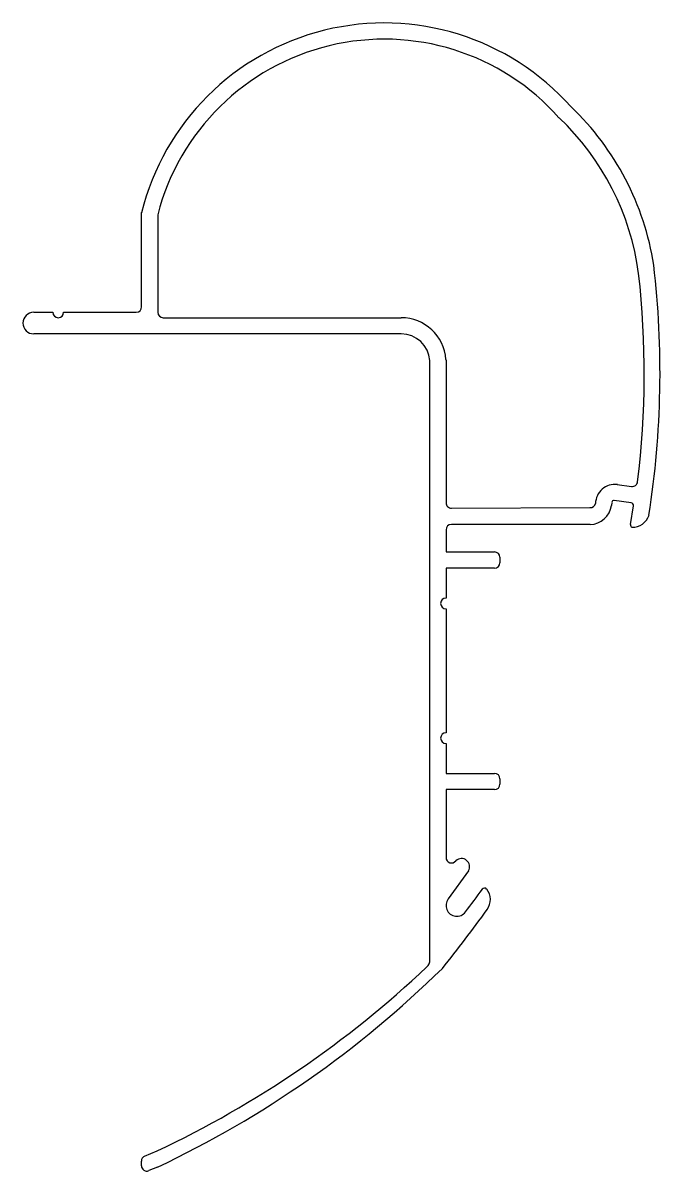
# Model space of a CAD drawing. Extents: x 2477 to 2536, y 1664 to 1770.
import ezdxf

# ---------------------------------------------------------------- set-up
doc = ezdxf.new("R2010")
doc.units = 0
doc.layers.get('0').update_dxf_attribs({"linetype": 'CONTINUOUS'})

msp = doc.modelspace()

# ---------------------------------------------------------------- linework, layer by layer
at = {"color": 0}
for p, q in [((2488.15, 1743.72), (2488.15, 1752.45)), ((2489.65, 1752.26), (2489.65, 1743.22)), ((2478.15, 1743.22), (2479.92, 1743.22)), ((2480.92, 1743.22), (2487.65, 1743.22)), ((2490.15, 1742.72), (2512.21, 1742.72)), ((2512.21, 1741.22), (2478.15, 1741.22)), ((2514.87, 1683.22), (2514.87, 1738.74)), ((2516.37, 1738.79), (2516.37, 1729.45)), ((2516.37, 1729.45), (2516.37, 1725.57)), ((2532.25, 1727.26), (2533.57, 1727.08)), ((2531.74, 1725.61), (2531.71, 1725.33)), ((2533.54, 1725.57), (2531.97, 1725.78)), ((2533.48, 1723.57), (2533.75, 1725.29)), ((2516.87, 1725.07), (2529.71, 1725.12)), ((2516.37, 1723.07), (2516.37, 1721.02)), ((2529.72, 1723.57), (2516.87, 1723.57)), ((2516.37, 1721.02), (2520.87, 1721.02)), ((2521.37, 1720.52), (2521.37, 1720.02)), ((2516.37, 1719.52), (2516.37, 1716.75)), ((2520.87, 1719.52), (2516.37, 1719.52)), ((2516.37, 1715.75), (2516.37, 1704.27)), ((2516.37, 1703.27), (2516.37, 1700.5)), ((2516.37, 1700.5), (2520.87, 1700.5)), ((2521.37, 1700), (2521.37, 1699.5)), ((2516.37, 1699), (2516.37, 1692.7)), ((2520.87, 1699), (2516.37, 1699)), ((2518.44, 1691.47), (2516.57, 1688.87)), ((2488.13, 1664.15), (2488.13, 1664.58)), ((2488.43, 1665.05), (2489.6, 1665.53)), ((2489.63, 1664.03), (2488.82, 1663.7))]:
    msp.add_line(p, q, dxfattribs=at)
for centre, radius, start, end in [((2510.64, 1746.83), 23.19, 41.6569, 165.985), ((2510.64, 1746.83), 21.69, 41.6569, 165.5059), ((2510.2, 1743.63), 25.74, 8.8564, 46.3388), ((2510.16, 1743.61), 24.28, 7.5901, 46.5761), ((2450.84, 1737.63), 85.37, 351.1044, 6.7001), ((2451.98, 1737.56), 82.77, 353.0299, 6.4246), ((2487.65, 1743.72), 0.5, 270, 0), ((2478.15, 1742.22), 1, 90, 270), ((2480.42, 1743.22), 0.5, 180, 0), ((2490.15, 1743.22), 0.5, 180, 270), ((2512.21, 1738.55), 4.17, 4.2005, 90), ((2512.21, 1738.55), 2.67, 4.1032, 90), ((2512.21, 1738.55), 4.17, 3.2825, 4.2005), ((2533.64, 1727.58), 0.5, 262.2407, 353.0299), ((2532.03, 1725.47), 1.8, 82.8314, 178.6663), ((2516.87, 1725.57), 0.5, 180, 270.2306), ((2529.74, 1725.62), 0.5, 267.1319, 347.5943), ((2529.72, 1725.57), 2, 270, 353.1303), ((2531.94, 1725.59), 0.2, 82.1435, 173.1303), ((2533.5, 1725.32), 0.25, 352.2722, 82.1435), ((2533.64, 1724.94), 1.64, 269.013, 341.6193), ((2516.87, 1723.07), 0.5, 90, 180), ((2533.73, 1723.52), 0.25, 170.6019, 240.5503), ((2520.87, 1720.52), 0.5, 0, 90), ((2520.87, 1720.02), 0.5, 270, 0), ((2516.37, 1716.25), 0.5, 90, 270), ((2516.37, 1703.77), 0.5, 90, 270), ((2520.87, 1700), 0.5, 0, 90), ((2520.87, 1699.5), 0.5, 270, 0), ((2516.87, 1692.7), 0.5, 180, 325.3769), ((2517.8, 1691.86), 0.755, 328.741, 132.7775), ((2456.36, 1735.3), 78.04, 322.3822, 324.3089), ((2519.94, 1689.63), 0.25, 38.0231, 145.0431), ((2518.89, 1688.81), 1.59, 324.7035, 38.0502), ((2517.37, 1688.27), 1, 142.9685, 322.9685), ((2424.9, 1756.15), 117.21, 321.0333, 324.3799), ((2514, 1683.22), 0.876, 313.3303, 0), ((2448.47, 1752.68), 96.37, 295.2661, 313.3303), ((2448.49, 1751.18), 96.37, 295.2661, 314.4969), ((2488.63, 1664.59), 0.5, 112.4327, 181), ((2488.63, 1664.16), 0.5, 181, 292.4327)]:
    msp.add_arc(centre, radius, start, end, dxfattribs=at)

doc.saveas('drawing.dxf')
